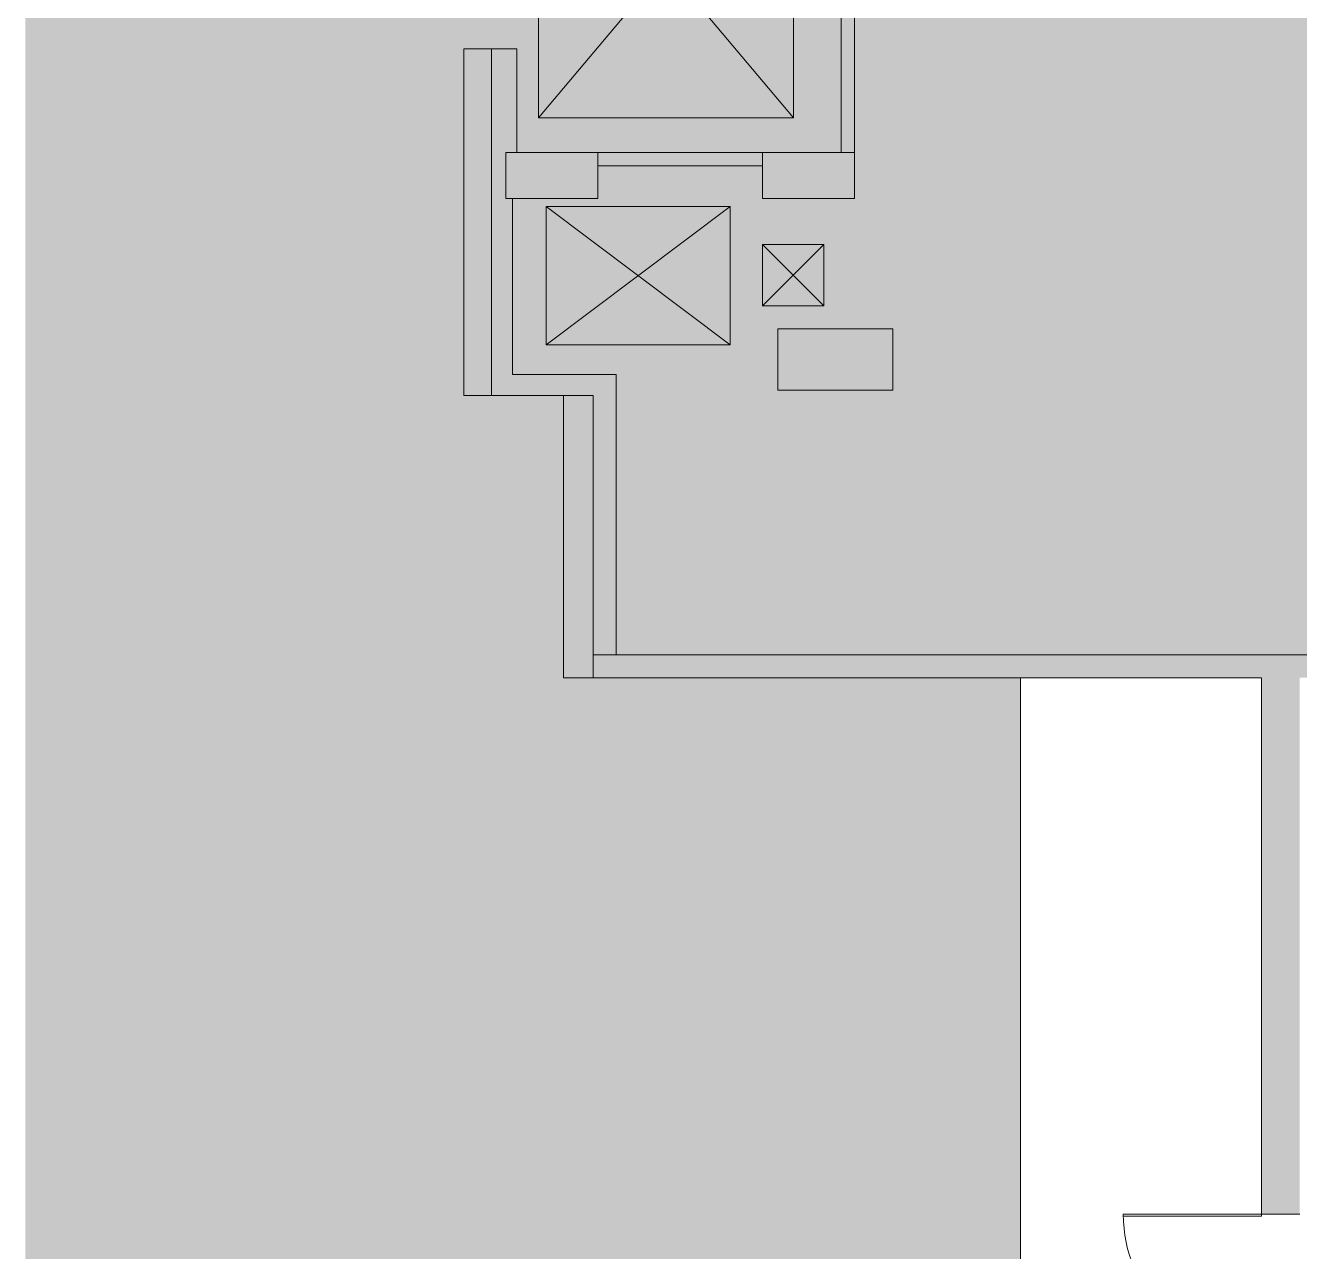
# Model space of a CAD drawing. Header units: inches. Extents: x 41 to 2137, y -595 to 378.
# Drawn here: x 192 to 524.2, y -244.9 to 74.9 of the extents above; entities that cross this region are included whole.
import ezdxf

# ---------------------------------------------------------------- set-up
doc = ezdxf.new("R2010")
doc.units = ezdxf.units.IN
doc.header["$MEASUREMENT"] = 0
for name, color, linetype, lineweight in [('A-DETL', 90, 'Continuous', 9), ('A-DETL-GENF', 92, 'Continuous', 9), ('A-DOOR', 31, 'Continuous', 13), ('A-EXIST-WALL-INT', 250, 'Continuous', 9), ('A-FLOR-ELTR', 250, 'Continuous', 9), ('A-WALL', 113, 'Continuous', 13), ('A-WALL-PATT', 111, 'Continuous', 13), ('COREDETAILS', 250, 'Continuous', 9), ('new block- skin dc_dwg', 8, 'Continuous', 9), ('S-EXIST-COLS', 250, 'Continuous', 9)]:
    doc.layers.add(name, color=color, linetype=linetype, lineweight=lineweight)

# ---------------------------------------------------------------- blocks, each defined once
blk = doc.blocks.new('new block- skin dc_dwg-1925045-New Construction - Demolition Plan')
at = {"layer": 'A-EXIST-WALL-INT'}
h = blk.add_hatch(color=256, dxfattribs=at)
h.paths.add_polyline_path([(1539.4, 1328.2), (1539.4, 1418.58), (1532.22, 1418.58), (1532.22, 1328.2)], flags=0)
h.paths.add_polyline_path([(1565.9, 1379.58), (1567.11, 1379.58), (1567.11, 1388.08), (1610.11, 1388.08), (1610.11, 1379.58), (1634.11, 1379.58), (1634.11, 1574.82), (1681.26, 1574.82), (1719.4, 1625.44), (1716.58, 1627.56), (1679.52, 1578.32), (1634.11, 1578.32), (1634.11, 1709.32), (1652.34, 1709.32), (1652.34, 1722.86), (1646.87, 1722.86), (1646.87, 1712.82), (1544.87, 1712.82), (1544.87, 1722.86), (1532.22, 1722.86), (1532.22, 1670.58), (1545.97, 1670.58), (1545.97, 1699.58), (1630.61, 1699.58), (1630.61, 1598.98), (1545.97, 1598.98), (1545.97, 1628.58), (1532.22, 1628.58), (1532.22, 1568.58), (1545.97, 1568.58), (1545.97, 1595.7), (1630.61, 1595.7), (1630.61, 1499.58), (1610.11, 1499.58), (1610.11, 1495.07), (1567.11, 1495.07), (1567.11, 1499.58), (1545.97, 1499.58), (1545.97, 1526.58), (1532.22, 1526.58), (1532.22, 1460.58), (1545.97, 1460.58), (1545.97, 1487.58), (1567.11, 1487.58), (1567.11, 1491.79), (1610.11, 1491.79), (1610.11, 1487.58), (1630.61, 1487.58), (1630.61, 1391.58), (1543.11, 1391.58), (1543.11, 1379.58), (1558.22, 1379.58)], flags=0)
blk.add_hatch(color=256, dxfattribs=at).paths.add_polyline_path([(1565.9, 1254.58), (1565.9, 1328.2), (1558.22, 1328.2), (1558.22, 1254.58)], flags=0)
for p, q in [((1630.61, 1391.58), (1630.61, 1487.58)), ((1539.4, 1328.2), (1539.4, 1418.58)), ((1567.11, 1388.08), (1610.11, 1388.08))]:
    blk.add_line(p, q, dxfattribs=at)
at = {"layer": 'A-EXIST-WALL-INT', "flags": 128}
for points in [[(1634.11, 1379.58), (1634.11, 1574.82), (1681.26, 1574.82), (1719.4, 1625.44), (1716.58, 1627.56), (1679.52, 1578.32), (1634.11, 1578.32), (1634.11, 1699.58)], [(1633.47, 1391.58), (1545.97, 1391.58), (1545.97, 1418.58), (1532.22, 1418.58), (1532.22, 1328.2), (1565.9, 1328.2), (1565.9, 1260.58)], [(1544.87, 1379.58), (1544.87, 1333.66), (1571.9, 1333.66), (1571.9, 1260.58)], [(1558.22, 1328.2), (1558.22, 1254.58), (1565.9, 1254.58)]]:
    blk.add_lwpolyline(points, dxfattribs=at)
at = {"layer": 'A-FLOR-ELTR'}
blk.add_line((1551.68, 1400.65), (1618.18, 1400.65), dxfattribs=at)
at = {"layer": 'A-FLOR-ELTR', "flags": 128}
blk.add_lwpolyline([(1551.68, 1479.65), (1618.18, 1400.65), (1618.18, 1479.65), (1551.68, 1479.65), (1551.68, 1400.65), (1618.18, 1479.65)], dxfattribs=at)
at = {"layer": 'COREDETAILS'}
for p, q in [((1553.68, 1377.45), (1601.68, 1341.45)), ((1610.11, 1367.58), (1626.11, 1351.58))]:
    blk.add_line(p, q, dxfattribs=at)
at = {"layer": 'COREDETAILS', "flags": 128}
for points in [[(1553.68, 1341.45), (1553.68, 1377.45), (1601.68, 1377.45), (1601.68, 1341.45), (1553.68, 1341.45), (1601.68, 1377.45)], [(1626.11, 1367.58), (1610.11, 1367.58), (1610.11, 1351.58), (1626.11, 1367.58), (1626.11, 1351.58), (1610.11, 1351.58)]]:
    blk.add_lwpolyline(points, dxfattribs=at)
at = {"layer": 'S-EXIST-COLS', "flags": 128}
for points in [[(1543.11, 1379.58), (1543.11, 1391.58), (1567.11, 1391.58), (1567.11, 1379.58)], [(1610.11, 1379.58), (1610.11, 1391.58), (1634.11, 1391.58), (1634.11, 1379.58)], [(1644.05, 1345.58), (1644.05, 1329.58), (1614.05, 1329.58), (1614.05, 1345.58)]]:
    blk.add_lwpolyline(points, close=True, dxfattribs=at)
blk = doc.blocks.new('Double-Glass - No Frame - 72_ x 96_-1925541-New Construction - Demolition Plan')
at = {"layer": 'A-DOOR', "color": 7, "lineweight": 20}
for p, q in [((-36, 41), (-35.5, 41)), ((-36, 5), (-36, 41)), ((-35.5, 5), (-35.5, 41)), ((35.5, 5), (35.5, 41)), ((36, 5), (36, 41)), ((-36, 5), (-35.5, 5)), ((36, 5), (35.5, 5))]:
    blk.add_line(p, q, dxfattribs=at)
at = {"layer": 'A-DOOR', "lineweight": 9}
for centre, start, end in [((-36, 5), 0, 90), ((36, 5), 90, 180)]:
    blk.add_arc(centre, 36, start, end, dxfattribs=at)

msp = doc.modelspace()

# ---------------------------------------------------------------- hatches: boundary and pattern name
at = {"layer": 'A-DETL-GENF'}
h = msp.add_hatch(color=9, dxfattribs=at)
h.paths.add_polyline_path([(547.5, -380.32), (551.67, -366.56), (551.67, -307.17), (451.42, -307.17), (451.42, -95.21), (332.31, -95.21), (332.31, -21.59), (339.99, -21.59), (339.99, -89.21), (547.59, -89.21), (547.59, 373.07), (426.43, 373.07), (426.43, 359.53), (408.2, 359.53), (408.2, 228.53), (453.61, 228.53), (490.67, 277.77), (493.49, 275.65), (455.35, 225.03), (408.2, 225.03), (408.2, 29.79), (384.2, 29.79), (384.2, 38.29), (341.2, 38.29), (341.2, 29.79), (317.2, 29.79), (317.2, 41.79), (404.7, 41.79), (404.7, 137.79), (384.2, 137.79), (384.2, 142), (341.2, 142), (341.2, 137.79), (320.06, 137.79), (320.06, 110.79), (306.31, 110.79), (306.31, 176.79), (320.06, 176.79), (320.06, 149.79), (341.2, 149.79), (341.2, 145.29), (384.2, 145.29), (384.2, 149.79), (404.7, 149.79), (404.7, 245.91), (320.06, 245.91), (320.06, 218.79), (306.31, 218.79), (306.31, 278.79), (320.06, 278.79), (320.06, 249.19), (404.7, 249.19), (404.7, 349.79), (320.06, 349.79), (320.06, 320.79), (306.31, 320.79), (306.31, 373.07), (191.97, 373.07), (191.97, -319.17), (379.26, -319.17), (379.26, -343.99), (400.59, -347.02), (421.84, -350.49), (443.03, -354.39), (464.12, -358.72), (485.13, -363.48), (506.03, -368.67), (526.83, -374.28)], flags=0)
h.paths.add_polyline_path([(313.49, -21.59), (306.31, -21.59), (306.31, 68.79), (313.49, 68.79), (313.49, 29.79)], flags=0)
h.paths.add_polyline_path([(420.96, 363.03), (420.96, 373.07), (318.96, 373.07), (318.96, 363.03), (408.2, 363.03)], flags=0)
at = {"layer": 'A-WALL-PATT'}
for points in [[(551.59, -95.21), (551.59, -89.21), (339.99, -89.21), (339.99, -95.21), (547.59, -95.21)], [(524.26, -235.17), (524.26, -95.21), (514.26, -95.21), (514.26, -235.17)]]:
    msp.add_hatch(color=8, dxfattribs=at).paths.add_polyline_path(points, flags=0)

# ---------------------------------------------------------------- linework, layer by layer
at = {"layer": 'A-DETL', "lineweight": 13}
msp.add_line((451.42, -307.17), (451.42, -95.21), dxfattribs=at)
at = {"layer": 'A-WALL', "color": 7, "lineweight": 20}
for p, q in [((547.59, -89.21), (339.99, -89.21)), ((339.99, -89.21), (339.99, -95.21)), ((339.99, -95.21), (514.26, -95.21)), ((514.26, -95.21), (514.26, -235.17)), ((514.26, -235.17), (524.26, -235.17))]:
    msp.add_line(p, q, dxfattribs=at)

# ---------------------------------------------------------------- block references
at = {"layer": 'A-DOOR', "rotation": 89.99999999999991}
msp.add_blockref('Double-Glass - No Frame - 72_ x 96_-1925541-New Construction - Demolition Plan', (519.26, -271.17), dxfattribs=at)
at = {"layer": 'new block- skin dc_dwg', "color": 250}
msp.add_blockref('new block- skin dc_dwg-1925045-New Construction - Demolition Plan', (-1225.91, -1349.79), dxfattribs=at)

doc.saveas('drawing.dxf')
